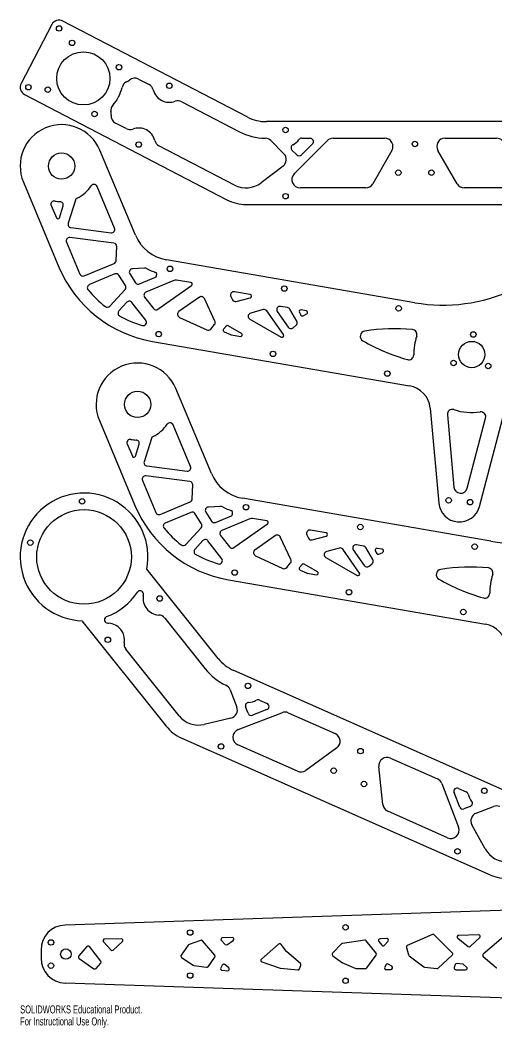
# Model space of a CAD drawing. Header units: millimetres. Extents: x 51 to 1274, y 1 to 610.
# Drawn here: x 51 to 338, y 1 to 610 of the extents above; entities that cross this region are included whole.
import ezdxf

# ---------------------------------------------------------------- set-up
doc = ezdxf.new("R2010")
doc.units = ezdxf.units.MM
doc.styles.add('SLDTEXTSTYLE0', font='TXT', dxfattribs={"width": 0.7})

msp = doc.modelspace()

# ---------------------------------------------------------------- linework, layer by layer
at = {"color": 7, "linetype": 'Continuous', "lineweight": 25}
for p, q in [((187.81, 551.13), (76.58, 609.04)), ((69.83, 606.91), (51.36, 571.43)), ((122.2, 574.01), (128.57, 570.7)), ((53.49, 564.68), (175.57, 501.13)), ((148.4, 560.37), (183.19, 542.26)), ((378.51, 548.31), (199.35, 548.31)), ((114.72, 544.09), (108.34, 547.4)), ((202.01, 536.85), (209.92, 528.94)), ((216.16, 516.84), (236.16, 536.84)), ((220.64, 538.31), (225.73, 538.31)), ((239.7, 538.31), (270.71, 538.31)), ((307.14, 538.31), (338.16, 538.31)), ((120.33, 479.85), (98.86, 531.15)), ((180.19, 510), (134.55, 533.76)), ((217.68, 528.25), (214.8, 531.13)), ((227.14, 534.89), (220.5, 528.25)), ((275.04, 530.81), (263.5, 510.81)), ((314.36, 510.81), (302.81, 530.81)), ((209.41, 521.43), (196.2, 511.37)), ((52.74, 511.86), (74.2, 460.55)), ((107.75, 483.99), (97.19, 509.23)), ((259.17, 508.31), (219.7, 508.31)), ((358.16, 508.31), (318.69, 508.31)), ((84.11, 500.94), (79.75, 486.92)), ((69.52, 497.66), (72.64, 490.2)), ((74.51, 490.29), (76.74, 497.43)), ((187.12, 498.31), (390.74, 498.31)), ((81.4, 484.34), (105.66, 481.24)), ((78.74, 475.61), (86.86, 456.2)), ((107.33, 474.97), (80.84, 478.36)), ((108.73, 464.44), (109.07, 472.91)), ((89.48, 455.13), (107.51, 462.67)), ((288.91, 439.01), (139.14, 464.86)), ((107.93, 456.34), (92.54, 449.91)), ((116.97, 456.43), (120.4, 451.08)), ((125.83, 459.85), (118.56, 459.51)), ((114.32, 449.45), (110.38, 455.58)), ((122.86, 450.32), (132.45, 454.33)), ((143.54, 452.46), (126.7, 445.42)), ((133.06, 455.17), (133.16, 456.27)), ((153.79, 451.17), (145.21, 452.65)), ((104.9, 436.89), (114.12, 447.02)), ((133.94, 435.07), (154.2, 449.37)), ((189.57, 443.98), (180.06, 445.62)), ((115.19, 439.28), (110.38, 434)), ((126.58, 428.38), (118.25, 439.16)), ((125.89, 442.35), (131.2, 435.48)), ((158.96, 442.33), (146.58, 433.59)), ((168.33, 427.92), (161.92, 441.54)), ((177.91, 442.8), (178.85, 440.8)), ((181.18, 439.72), (189.66, 442.03)), ((197.39, 434.8), (189.89, 432.76)), ((209.64, 419.71), (199.54, 434.02)), ((205.94, 433.63), (212.57, 424.24)), ((212.1, 436.03), (207.92, 436.75)), ((217.67, 427.87), (213.48, 435.07)), ((219.24, 433.13), (220.16, 431.55)), ((223.41, 434.08), (220.27, 434.62)), ((221.45, 431.14), (223.67, 432.19)), ((146.89, 430.14), (163.4, 422.52)), ((189.42, 429.1), (208.33, 418.27)), ((165.78, 423.05), (168.06, 425.79)), ((175.07, 424.84), (173.56, 423.02)), ((173.91, 421.48), (177.63, 419.76)), ((184.38, 420.46), (176.34, 425.06)), ((215.49, 423.87), (217.23, 425.34)), ((130.63, 415.59), (285.74, 388.81)), ((178.38, 419.53), (183.71, 418.6)), ((166.17, 335.91), (144.7, 387.22)), ((327.89, 315.92), (346.08, 384.82)), ((298.12, 375.39), (303.35, 317.97)), ((308.54, 371.29), (312.51, 327.62)), ((98.58, 367.92), (120.05, 316.61)), ((153.6, 340.06), (143.04, 365.3)), ((320.46, 326.96), (331.65, 369.35)), ((115.36, 353.72), (118.48, 346.27)), ((120.36, 346.35), (122.58, 353.49)), ((129.96, 357), (125.59, 342.98)), ((127.25, 340.4), (151.5, 337.3)), ((124.58, 331.67), (132.7, 312.27)), ((153.17, 331.04), (126.68, 334.43)), ((154.58, 320.5), (154.92, 328.97)), ((135.32, 311.19), (153.35, 318.74)), ((334.75, 295.07), (184.98, 320.93)), ((153.77, 312.41), (138.38, 305.97)), ((160.16, 305.51), (156.22, 311.64)), ((162.81, 312.49), (166.24, 307.14)), ((171.67, 315.91), (164.4, 315.57)), ((168.7, 306.38), (178.29, 310.39)), ((178.91, 311.23), (179, 312.33)), ((189.38, 308.53), (172.55, 301.48)), ((179.78, 291.14), (200.04, 305.43)), ((199.63, 307.23), (191.05, 308.72)), ((150.74, 292.96), (159.96, 303.08)), ((171.73, 298.41), (177.04, 291.55)), ((204.8, 298.39), (192.42, 289.65)), ((223.75, 298.86), (224.69, 296.87)), ((235.41, 300.04), (225.9, 301.68)), ((161.03, 295.35), (156.22, 290.07)), ((172.43, 284.44), (164.09, 295.22)), ((214.17, 283.99), (207.76, 297.61)), ((227.03, 295.79), (235.5, 298.09)), ((257.94, 292.09), (253.76, 292.81)), ((192.74, 286.2), (209.24, 278.58)), ((243.23, 290.86), (235.73, 288.83)), ((255.48, 275.78), (245.39, 290.09)), ((251.79, 289.69), (258.41, 280.3)), ((263.51, 283.93), (259.33, 291.13)), ((265.08, 289.19), (266, 287.61)), ((269.25, 290.14), (266.12, 290.68)), ((267.29, 287.21), (269.51, 288.25)), ((211.62, 279.11), (213.9, 281.86)), ((220.91, 280.9), (219.41, 279.09)), ((230.22, 276.52), (222.18, 281.13)), ((235.26, 285.16), (254.17, 274.33)), ((261.33, 279.93), (263.08, 281.4)), ((170.29, 224.12), (127.19, 278.15)), ((219.75, 277.54), (223.47, 275.82)), ((224.22, 275.59), (229.56, 274.67)), ((176.47, 271.65), (331.58, 244.88)), ((88.1, 246.97), (138.83, 183.37)), ((138.02, 248.54), (162.47, 217.88)), ((146.65, 189.61), (114.57, 229.83)), ((343.46, 144.21), (179.7, 216.86)), ((177.48, 205.31), (181.5, 194.87)), ((188.32, 191.09), (186.85, 194.89)), ((195.11, 199.08), (199.76, 197.02)), ((182.31, 181.28), (208.7, 191.45)), ((199.66, 193.32), (190.9, 189.95)), ((212.53, 191.35), (240.88, 178.78)), ((177.99, 188.2), (161.84, 184.37)), ((148.24, 176.11), (334.37, 93.54)), ((218.16, 156.04), (182.08, 172.04)), ((241.79, 170.17), (223.13, 156.57)), ((269.62, 135.94), (267.18, 158.91)), ((274.17, 164.01), (302.53, 151.43)), ((305.16, 148.66), (315.34, 122.26)), ((316, 134.46), (312.62, 143.22)), ((315.3, 145.76), (319.94, 143.7)), ((322.38, 134.77), (318.58, 133.31)), ((325.95, 130.79), (336.39, 134.81)), ((308.64, 115.9), (272.56, 131.9)), ((331.37, 109.17), (323.37, 123.72)), ((453.37, 75.71), (77.87, 63.2)), ((111.76, 54.94), (101.72, 54.78)), ((178.76, 55.74), (172.91, 55.57)), ((271.96, 55.19), (267.93, 54.89)), ((299.54, 57.6), (284.39, 50.91)), ((311.53, 46.44), (300.66, 57.39)), ((314.87, 55.22), (321.16, 50.32)), ((327.41, 57.37), (315.45, 57.01)), ((322.46, 50.38), (328.12, 55.63)), ((342.51, 56.07), (330.21, 45.69)), ((91.11, 50.21), (86.15, 44.55)), ((99.55, 41.42), (92.65, 50.17)), ((101, 53.11), (105.45, 48.2)), ((106.86, 48.13), (112.45, 53.2)), ((152.22, 51.12), (147.91, 45.12)), ((159.7, 53.97), (152.7, 51.47)), ((168.26, 45.13), (160.79, 53.69)), ((172.23, 53.87), (174.55, 51.55)), ((175.83, 51.44), (179.37, 53.93)), ((206.73, 51.72), (196.37, 42.69)), ((211.54, 47.19), (208.18, 51.57)), ((244.61, 51.85), (239.3, 46.16)), ((258.65, 54.12), (245.2, 52.16)), ((265.52, 46.31), (259.58, 53.75)), ((267.23, 53.25), (269.09, 51.02)), ((270.61, 51.01), (272.79, 53.54)), ((283.84, 49.71), (285.18, 45.24)), ((63.37, 48.2), (63.37, 43.22)), ((86.33, 43.07), (95.29, 36.88)), ((148.16, 43.7), (155.22, 39)), ((164.16, 38.09), (168.32, 43.89)), ((219.91, 40.02), (211.68, 47.04)), ((239.44, 44.67), (244.77, 40.81)), ((259.93, 37.36), (265.54, 45.1)), ((285.53, 44.73), (294.43, 38.02)), ((303.07, 37.15), (311.5, 45.01)), ((330.2, 44.17), (337.92, 37.52)), ((96.59, 37.02), (99.5, 40.12)), ((155.62, 38.85), (163.2, 37.69)), ((172.74, 39.02), (171.86, 37.38)), ((176.62, 37.35), (174.26, 39.32)), ((196.7, 40.99), (207.69, 37.18)), ((207.92, 37.13), (218.25, 36.13)), ((219.27, 36.73), (220.18, 38.87)), ((244.95, 40.7), (253.26, 37.03)), ((253.67, 36.94), (259.12, 36.94)), ((271.5, 39.21), (270.72, 37.83)), ((275.02, 38.3), (272.88, 39.58)), ((294.91, 37.82), (302.27, 36.89)), ((313.32, 39.35), (312.71, 37.57)), ((317.85, 39.58), (314.39, 40.01)), ((320.11, 37.88), (318.37, 39.35)), ((172.64, 35.91), (175.88, 35.59)), ((271.63, 36.34), (274.55, 36.45)), ((313.63, 36.25), (319.44, 36.12)), ((77.87, 28.23), (453.37, 15.71))]:
    msp.add_line(p, q, dxfattribs=at)
for centre, radius in [((74.27, 604.6), 1.65), ((82.16, 595.88), 1.65), ((88.93, 574.42), 16.05), ((110.39, 581.19), 1.65), ((55.8, 569.12), 1.65), ((67.47, 567.66), 1.65), ((140.8, 569.97), 1.65), ((95.69, 552.96), 1.65), ((210.9, 543.31), 1.65), ((122.33, 534.49), 1.65), ((288.93, 534.86), 1.65), ((75.8, 521.5), 7.94), ((278.93, 517.53), 1.65), ((298.93, 517.53), 1.65), ((210.9, 503.31), 1.65), ((141.18, 459.44), 1.65), ((210.16, 447.53), 1.65), ((279.14, 435.62), 1.65), ((134.38, 420.02), 1.65), ((324.25, 419.79), 1.65), ((323.23, 407.71), 7.94), ((203.36, 408.11), 1.65), ((312.26, 402.55), 1.65), ((333.19, 400.79), 1.65), ((272.34, 396.2), 1.65), ((121.64, 377.57), 7.94), ((88.19, 319.03), 1.65), ((187.03, 315.5), 1.65), ((309.32, 319.65), 1.65), ((322.28, 318.56), 1.65), ((89.35, 285.5), 28.55), ((256, 303.59), 1.65), ((56.92, 294.09), 1.65), ((324.98, 291.68), 1.65), ((180.22, 276.08), 1.65), ((134.96, 260.4), 1.65), ((249.2, 264.17), 1.65), ((318.18, 252.26), 1.65), ((103.69, 235.46), 1.65), ((188.22, 207.6), 1.65), ((172.01, 171.04), 1.65), ((256.13, 168.23), 1.65), ((239.96, 156.46), 1.65), ((258.24, 148.35), 1.65), ((330.88, 144.32), 1.65), ((314.66, 107.76), 1.65), ((247.12, 61.84), 1.65), ((153.37, 58.71), 1.65), ((69.37, 52.71), 1.65), ((78.37, 45.71), 3.17), ((69.37, 38.71), 1.65), ((153.37, 32.71), 1.65), ((247.12, 29.59), 1.65)]:
    msp.add_circle(centre, radius, dxfattribs=at)
for centre, radius, start, end in [((74.27, 604.6), 5, 62.5, 152.5), ((117.16, 567.81), 5, 116.85741, 166.81228), ((110.39, 581.19), 10, 296.85741, 309.29678), ((119.89, 569.58), 5, 62.5, 129.29678), ((55.8, 569.12), 5, 152.5, 242.5), ((88.93, 574.42), 24, 318.18772, 346.81228), ((126.26, 566.26), 5, 14.31031, 62.5), ((140.8, 569.97), 10, 194.31031, 290.68969), ((146.1, 555.94), 5, 62.5, 110.68969), ((110.54, 555.09), 5, 138.18772, 188.14259), ((95.69, 552.96), 10, 355.70322, 8.14259), ((110.65, 551.84), 5, 175.70322, 242.5), ((199.35, 573.31), 25, 242.5, 270), ((75.8, 521.5), 25, 22.70446, 202.70446), ((117.03, 548.52), 5, 242.5, 290.68969), ((122.33, 534.49), 10, 14.31031, 110.68969), ((199.35, 573.31), 35, 242.5, 268.73844), ((136.86, 538.2), 5, 194.31031, 242.5), ((198.47, 533.32), 5, 45, 88.73844), ((210.9, 543.31), 10, 296.28089, 324.31467), ((220.64, 536.31), 2, 90, 144.31467), ((225.73, 536.31), 2, 315, 90), ((239.7, 533.31), 5, 90, 135), ((270.71, 533.31), 5, 330, 90), ((307.14, 533.31), 5, 90, 210), ((338.16, 533.31), 5, 45, 90), ((216.21, 532.55), 2, 116.28089, 225), ((206.38, 525.41), 5, 307.27395, 45), ((219.09, 529.67), 2, 225, 315), ((187.12, 523.31), 15, 242.5, 307.27395), ((219.7, 513.31), 5, 135, 270), ((75.8, 521.5), 21.5, 295.78784, 326.2907), ((95.35, 508.46), 2, 22.70446, 146.2907), ((259.17, 513.31), 5, 270, 330), ((318.69, 513.31), 5, 210, 270), ((71.36, 498.43), 2, 79.11822, 202.70446), ((75.8, 521.5), 21.5, 259.11822, 267.62801), ((74.83, 498.02), 2, 342.70446, 87.62801), ((86.02, 500.34), 2, 115.78784, 162.70446), ((187.12, 523.31), 25, 242.5, 270), ((73.56, 490.59), 1, 202.70446, 342.70446), ((81.66, 486.33), 2, 162.70446, 262.70446), ((105.91, 483.22), 2, 262.70446, 22.70446), ((80.59, 476.38), 2, 82.70446, 202.70446), ((107.07, 472.99), 2, 357.70446, 82.70446), ((143.39, 489.5), 25, 202.70446, 260.20446), ((106.74, 464.52), 2, 292.70446, 357.70446), ((143.39, 489.5), 75, 202.70446, 260.20446), ((108.7, 454.5), 2, 32.70446, 112.70446), ((118.65, 457.51), 2, 92.70446, 212.70446), ((125.97, 456.85), 3, 61.91664, 92.70446), ((143.39, 489.5), 34, 241.91664, 251.28024), ((132.16, 456.35), 1, 355.20446, 71.28024), ((88.71, 456.98), 2, 202.70446, 292.70446), ((122.09, 452.16), 2, 212.70446, 292.70446), ((132.07, 455.25), 1, 292.70446, 355.20446), ((144.7, 449.7), 3, 80.20446, 112.70446), ((153.62, 450.19), 1, 305.20446, 80.20446), ((93.31, 448.06), 2, 112.70446, 219.60475), ((143.39, 489.5), 67, 219.60475, 232.05417), ((112.64, 448.37), 2, 317.70446, 32.70446), ((127.48, 443.58), 2, 112.70446, 217.70446), ((179.72, 443.65), 2, 80.20446, 205.20446), ((305.92, 537.55), 100, 260.20446, 294.98692), ((116.67, 437.94), 2, 37.70446, 137.70446), ((160.11, 440.69), 2, 25.20446, 125.20446), ((180.66, 441.65), 2, 205.20446, 285.20446), ((189.4, 442.99), 1, 285.20446, 80.20446), ((103.42, 438.24), 2, 232.05417, 317.70446), ((111.86, 432.66), 2, 137.70446, 240.98328), ((132.78, 436.71), 2, 217.70446, 305.20446), ((147.73, 431.96), 2, 125.20446, 245.20446), ((190.41, 430.83), 2, 105.20446, 240.20446), ((197.91, 432.87), 2, 35.20446, 105.20446), ((207.58, 434.78), 2, 80.20446, 215.20446), ((211.75, 434.06), 2, 30.20446, 80.20446), ((220.1, 433.63), 1, 80.20446, 210.20446), ((223.24, 433.09), 1, 295.20446, 80.20446), ((143.39, 489.5), 67, 240.98328, 253.56513), ((125, 427.15), 2, 253.56513, 37.70446), ((166.52, 427.07), 2, 320.20446, 25.20446), ((215.94, 426.87), 2, 310.20446, 30.20446), ((221.03, 432.05), 1, 210.20446, 295.20446), ((164.24, 424.33), 2, 245.20446, 320.20446), ((174.33, 422.38), 1, 140.20446, 245.20446), ((175.84, 424.2), 1, 60.20446, 140.20446), ((183.89, 419.59), 1, 260.20446, 60.20446), ((214.2, 425.39), 2, 215.20446, 310.20446), ((259.18, 418.75), 3.18, 98.6057, 240.0931), ((276.66, 303.24), 120, 84.8343, 98.6057), ((287.2, 419.77), 3, 341.49529, 84.8343), ((178.89, 422.48), 3, 245.20446, 260.20446), ((208.82, 419.14), 1, 240.20446, 35.20446), ((317.43, 520.02), 120, 240.0931, 254.02729), ((323.23, 407.71), 35, 161.49529, 180.26406), ((121.64, 377.57), 25, 22.70446, 202.70446), ((285.23, 407.53), 3, 254.02729, 0.26406), ((283.18, 374.03), 15, 5.20446, 80.20446), ((311.52, 371.56), 3, 72.05416, 185.20446), ((323.23, 407.71), 35, 252.05416, 278.35477), ((328.75, 370.11), 3, 345.20446, 98.35477), ((121.64, 377.57), 21.5, 295.78784, 326.2907), ((141.19, 364.53), 2, 22.70446, 146.2907), ((117.21, 354.49), 2, 79.11822, 202.70446), ((121.64, 377.57), 21.5, 259.11822, 267.62801), ((120.67, 354.09), 2, 342.70446, 87.62801), ((131.87, 356.41), 2, 115.78784, 162.70446), ((119.4, 346.65), 1, 202.70446, 342.70446), ((127.5, 342.39), 2, 162.70446, 262.70446), ((151.75, 339.28), 2, 262.70446, 22.70446), ((189.23, 345.56), 25, 202.70446, 260.20446), ((126.43, 332.44), 2, 82.70446, 202.70446), ((152.92, 329.05), 2, 357.70446, 82.70446), ((89.35, 285.5), 38.55, 349.00701, 268.14854), ((316.54, 327.99), 4.05, 185.20446, 345.20446), ((189.23, 345.56), 75, 202.70446, 260.20446), ((152.58, 320.58), 2, 292.70446, 357.70446), ((315.8, 319.11), 12.5, 185.20446, 345.20446), ((134.55, 313.04), 2, 202.70446, 292.70446), ((154.54, 310.56), 2, 32.70446, 112.70446), ((164.49, 313.57), 2, 92.70446, 212.70446), ((171.82, 312.92), 3, 61.91664, 92.70446), ((189.23, 345.56), 34, 241.91664, 251.28024), ((177.91, 311.32), 1, 292.70446, 355.20446), ((178, 312.41), 1, 355.20446, 71.28024), ((139.15, 304.12), 2, 112.70446, 219.60475), ((158.48, 304.43), 2, 317.70446, 32.70446), ((167.93, 308.22), 2, 212.70446, 292.70446), ((190.54, 305.76), 3, 80.20446, 112.70446), ((199.46, 306.25), 1, 305.20446, 80.20446), ((189.23, 345.56), 67, 219.60475, 232.05417), ((173.32, 299.64), 2, 112.70446, 217.70446), ((205.96, 296.75), 2, 25.20446, 125.20446), ((225.56, 299.71), 2, 80.20446, 205.20446), ((235.24, 299.06), 1, 285.20446, 80.20446), ((351.76, 393.61), 100, 260.20446, 294.98692), ((149.26, 294.3), 2, 232.05417, 317.70446), ((162.51, 294), 2, 37.70446, 137.70446), ((226.5, 297.72), 2, 205.20446, 285.20446), ((253.42, 290.84), 2, 80.20446, 215.20446), ((257.6, 290.12), 2, 30.20446, 80.20446), ((157.7, 288.72), 2, 137.70446, 240.98328), ((189.23, 345.56), 67, 240.98328, 253.56513), ((178.63, 292.77), 2, 217.70446, 305.20446), ((193.57, 288.02), 2, 125.20446, 245.20446), ((236.25, 286.9), 2, 105.20446, 240.20446), ((243.75, 288.93), 2, 35.20446, 105.20446), ((265.94, 289.7), 1, 80.20446, 210.20446), ((266.87, 288.11), 1, 210.20446, 295.20446), ((269.08, 289.15), 1, 295.20446, 80.20446), ((170.84, 283.22), 2, 253.56513, 37.70446), ((212.37, 283.14), 2, 320.20446, 25.20446), ((221.68, 280.26), 1, 60.20446, 140.20446), ((260.04, 281.46), 2, 215.20446, 310.20446), ((261.78, 282.93), 2, 310.20446, 30.20446), ((210.08, 280.39), 2, 245.20446, 320.20446), ((220.17, 278.45), 1, 140.20446, 245.20446), ((224.73, 278.54), 3, 245.20446, 260.20446), ((229.73, 275.65), 1, 260.20446, 60.20446), ((254.67, 275.2), 1, 240.20446, 35.20446), ((305.02, 274.81), 3.18, 98.6057, 240.0931), ((322.51, 159.31), 120, 84.8343, 98.6057), ((333.04, 275.83), 3, 341.49529, 84.8343), ((369.07, 263.77), 35, 161.49529, 180.26406), ((363.27, 376.08), 120, 240.0931, 254.02729), ((89.35, 285.5), 38.55, 290.66741, 326.48815), ((123.16, 263.11), 2, 4.00758, 146.48815), ((134.96, 260.4), 10, 170.38809, 266.76746), ((120.17, 262.9), 5, 350.38809, 4.00758), ((331.08, 263.6), 3, 254.02729, 0.26406), ((134.11, 245.42), 5, 38.57778, 86.76746), ((103.66, 247.56), 2, 110.66741, 253.14797), ((104.53, 250.43), 5, 253.14797, 266.76746), ((103.69, 235.46), 10, 350.38809, 86.76746), ((329.03, 230.09), 15, 5.20446, 80.20446), ((118.48, 232.95), 5, 170.38809, 218.57778), ((189.84, 239.71), 25, 218.57778, 246.07778), ((189.84, 239.71), 35, 218.57778, 244.81621), ((172.81, 203.51), 5, 21.07778, 64.81621), ((176.84, 193.07), 5, 283.35172, 21.07778), ((188.72, 195.61), 2, 92.35866, 201.07778), ((188.22, 207.6), 10, 272.35866, 300.39244), ((194.3, 197.25), 2, 66.07778, 120.39244), ((198.94, 195.19), 2, 291.07778, 66.07778), ((158.38, 198.96), 15, 218.57778, 283.35172), ((190.18, 191.81), 2, 201.07778, 291.07778), ((210.5, 186.78), 5, 66.07778, 111.07778), ((158.38, 198.96), 25, 218.57778, 246.07778), ((184.11, 176.61), 5, 111.07778, 246.07778), ((238.85, 174.21), 5, 306.07778, 66.07778), ((272.15, 159.44), 5, 66.07778, 186.07778), ((220.18, 160.61), 5, 246.07778, 306.07778), ((300.5, 146.86), 5, 21.07778, 66.07778), ((314.48, 143.94), 2, 66.07778, 201.07778), ((319.13, 141.87), 2, 11.76311, 66.07778), ((330.88, 144.32), 10, 191.76311, 219.79689), ((274.59, 136.47), 5, 186.07778, 246.07778), ((317.86, 135.17), 2, 201.07778, 291.07778), ((321.66, 136.64), 2, 291.07778, 39.79689), ((338.19, 130.15), 5, 67.33934, 111.07778), ((327.75, 126.12), 5, 111.07778, 208.80383), ((310.67, 120.47), 5, 246.07778, 21.07778), ((344.51, 116.4), 15, 208.80383, 273.57778), ((344.51, 116.4), 25, 246.07778, 273.57778), ((78.37, 48.2), 15, 91.90915, 180), ((101.74, 53.78), 1, 90.91135, 222.2136), ((111.78, 53.94), 1, 312.2136, 90.91135), ((172.94, 54.57), 1, 91.67239, 225), ((178.79, 54.74), 1, 305.14277, 91.67239), ((268, 53.89), 1, 94.24194, 219.78826), ((272.03, 54.19), 1, 319.24194, 94.24194), ((299.95, 56.68), 1, 44.80567, 113.81465), ((315.48, 56.01), 1, 91.6902, 232.08796), ((327.44, 56.37), 1, 312.84086, 91.6902), ((91.86, 49.55), 1, 38.28177, 138.73159), ((153.03, 50.53), 1, 109.6398, 144.27183), ((160.04, 53.03), 1, 41.1067, 109.6398), ((175.26, 52.25), 1, 225, 305.14277), ((207.39, 50.96), 1, 37.47007, 131.03665), ((245.34, 51.17), 1, 98.28243, 136.98041), ((258.8, 53.13), 1, 38.56349, 98.28243), ((269.86, 51.66), 1, 219.78826, 319.24194), ((284.79, 50), 1, 113.81465, 196.72621), ((321.78, 51.11), 1, 232.08796, 312.84086), ((78.37, 43.22), 15, 180, 268.09085), ((86.9, 43.89), 1, 138.73159, 235.36848), ((106.19, 48.87), 1, 222.2136, 312.2136), ((148.72, 44.53), 1, 144.27183, 236.35911), ((167.5, 44.48), 1, 324.40932, 41.1067), ((197.02, 41.94), 1, 131.03665, 250.87739), ((212.33, 47.8), 1, 217.47007, 229.52207), ((240.03, 45.48), 1, 136.98041, 234.06528), ((264.73, 45.68), 1, 324.06528, 38.56349), ((286.14, 45.53), 1, 196.72621, 232.94265), ((310.82, 45.74), 1, 313.00656, 44.80567), ((330.85, 44.92), 1, 130.16958, 229.25885), ((95.86, 37.7), 1, 235.36848, 316.79879), ((98.77, 40.8), 1, 316.79879, 38.28177), ((155.78, 39.84), 1, 236.35911, 261.28384), ((163.35, 38.68), 1, 261.28384, 324.40932), ((172.74, 36.9), 1, 151.93726, 264.2688), ((173.62, 38.55), 1, 50.09527, 151.93726), ((175.98, 36.58), 1, 264.2688, 50.09527), ((208.02, 38.13), 1, 250.87739, 264.4647), ((218.35, 37.12), 1, 264.4647, 336.97973), ((219.26, 39.26), 1, 336.97973, 49.52207), ((245.35, 41.62), 1, 234.06528, 246.16694), ((253.67, 37.94), 1, 246.16694, 270), ((259.12, 37.94), 1, 270, 324.06528), ((271.59, 37.34), 1, 150.6263, 272.08202), ((272.37, 38.72), 1, 59.18519, 150.6263), ((274.51, 37.45), 1, 272.08202, 59.18519), ((295.03, 38.81), 1, 232.94265, 262.78574), ((302.39, 37.88), 1, 262.78574, 313.00656), ((313.65, 37.25), 1, 160.81332, 268.75849), ((314.27, 39.02), 1, 82.95423, 160.81332), ((317.73, 38.59), 1, 49.70307, 82.95423), ((319.46, 37.12), 1, 268.75849, 49.70307), ((338.57, 38.27), 1, 229.25885, 259.29422)]:
    msp.add_arc(centre, radius, start, end, dxfattribs=at)

# ---------------------------------------------------------------- texts
at = {"color": 7, "linetype": 'Continuous', "char_height": 4.8336, "attachment_point": 1, "style": 'SLDTEXTSTYLE0'}
for s, insert in [('SOLIDWORKS Educational Product.', (50.8, 14.69)), ('For Instructional Use Only.', (50.8, 7.44))]:
    msp.add_mtext(s, dxfattribs=dict(at, insert=insert))

doc.saveas('drawing.dxf')
